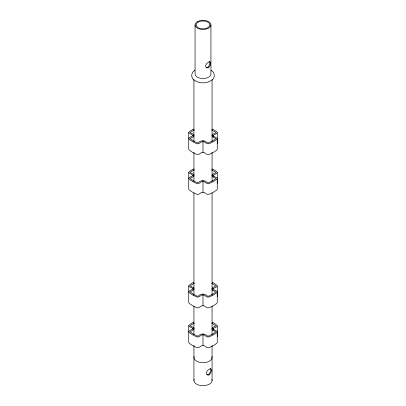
<?xml version="1.0" encoding="UTF-8"?>
<svg xmlns="http://www.w3.org/2000/svg" width="406" height="406" viewBox="0 0 406 406"><rect width="100%" height="100%" fill="white"/><g stroke="black" fill="none" stroke-linecap="round" stroke-linejoin="round"><path stroke-width="0.61" d="M193.845 129.144L192.581 129.55L189.419 131.63L188.749 132.564L189.46 133.483L191.921 134.477L192.408 135.594L192.241 136.193L189.475 137.548L188.719 138.461L189.343 139.4L192.535 141.608L196.139 143.435L197.752 143.82C199.843 143.815 200.823 141.263 203.005 141.704C205.03 141.501 205.989 143.815 207.968 143.836L209.597 143.475L213.419 141.633L216.581 139.552L217.251 138.624L216.54 137.7L214.079 136.705L213.592 135.589L213.759 134.99L216.525 133.635L217.281 132.726L216.657 131.783L213.465 129.575L212.216 129.149M193.845 169.013L192.581 169.419L189.419 171.494L188.749 172.428L189.46 173.352L191.921 174.341L192.408 175.463L192.241 176.057L189.475 177.417L188.719 178.325L189.343 179.269L192.535 181.472L196.139 183.299L197.752 183.685C199.843 183.685 200.823 181.127 203.005 181.573C205.03 181.37 205.989 183.679 207.968 183.705L209.597 183.345L213.419 181.497L216.581 179.422L217.251 178.488L216.54 177.569L214.079 176.574L213.592 175.453L213.759 174.859L216.525 173.499L217.281 172.591L216.657 171.647L213.465 169.444L212.216 169.018M193.845 282.474L192.581 282.886L189.419 284.961L188.749 285.895L189.46 286.814L191.921 287.808L192.408 288.93L192.241 289.524L189.475 290.884L188.719 291.792L189.343 292.731L192.535 294.939L196.139 296.766L197.752 297.151C199.843 297.151 200.823 294.594 203.005 295.04C205.03 294.832 205.989 297.146 207.968 297.167L209.597 296.806L213.419 294.964L216.581 292.883L217.251 291.955L216.54 291.031L214.079 290.041L213.592 288.92L213.759 288.326L216.525 286.966L217.281 286.057L216.657 285.113L213.465 282.911L212.216 282.48M193.845 322.344L192.581 322.75L189.419 324.83L188.749 325.759L189.46 326.683L191.921 327.678L192.408 328.794L192.241 329.388L189.475 330.748L188.719 331.656L189.343 332.6L192.535 334.808L196.139 336.63L197.752 337.021C199.843 337.016 200.823 334.463 203.005 334.904C205.03 334.701 205.989 337.016 207.968 337.036L209.597 336.675L213.419 334.833L216.581 332.753L217.251 331.819L216.54 330.9L214.079 329.905L213.592 328.784L213.759 328.19L216.525 326.835L217.281 325.922L216.657 324.983L213.465 322.775L212.216 322.349M195.042 70.126L192.601 72.232L191.744 74.719L191.744 76.252L192.601 78.739C197.935 84.235 208.065 84.235 213.399 78.739L214.256 76.252L214.256 74.719L213.399 72.232L210.958 70.126M194.444 129.884L190.439 132.234L190.546 132.884L193.748 134.401L193.931 136.172L192.647 137.279L190.531 138.167L190.394 138.811L193.586 141.019L197.189 142.846L198.311 142.78C200.554 139.989 205.157 140.171 207.461 142.79L208.577 142.871L212.399 141.024L215.561 138.948L215.454 138.299L212.252 136.781L212.069 135.01L213.353 133.904L215.469 133.016L215.606 132.371L211.582 129.879M194.444 169.754L190.439 172.103L190.546 172.748L193.748 174.265L193.931 176.042L192.647 177.143L190.531 178.031L190.394 178.681L193.586 180.883L197.189 182.71L198.311 182.649C200.554 179.858 205.157 180.036 207.461 182.654L208.577 182.736L212.399 180.893L215.561 178.813L215.454 178.168L212.252 176.651L212.069 174.874L213.353 173.773L215.469 172.885L215.606 172.24L211.582 169.749M194.444 283.221L190.439 285.57L190.546 286.215L193.748 287.732L193.931 289.508L192.647 290.61L190.531 291.498L190.394 292.142L193.586 294.35L197.189 296.177L198.311 296.116C200.554 293.32 205.157 293.502 207.461 296.121L208.577 296.202L212.399 294.36L215.561 292.279L215.454 291.63L212.252 290.117L212.069 288.341L213.353 287.24L215.469 286.352L215.606 285.702L211.582 283.215M194.444 323.085L190.439 325.434L190.546 326.084L193.748 327.601L193.931 329.373L192.647 330.479L190.531 331.367L190.394 332.012L193.586 334.214L197.189 336.041L198.311 335.98C200.554 333.189 205.157 333.372 207.461 335.99L208.577 336.067L212.399 334.224L215.561 332.149L215.454 331.499L212.252 329.982L212.069 328.21L213.353 327.104L215.469 326.216L215.606 325.571L211.582 323.08M207.116 374.672L208.618 374.479L209.618 373.231L210.338 371.571L210.344 368.643M217.251 138.624L217.251 149.357L216.581 150.286L213.419 152.367L209.597 154.209L207.968 154.569C205.989 154.549 205.03 152.235 203.005 152.438C200.823 151.996 199.843 154.549 197.752 154.554L196.139 154.168L192.535 152.341L189.343 150.134L188.719 149.195L188.749 132.564M217.251 178.488L217.251 189.221L216.581 190.155L213.419 192.231L209.597 194.073L207.968 194.438C205.989 194.413 205.03 192.104 203.005 192.307C200.823 191.86 199.843 194.418 197.752 194.418L196.139 194.032L192.535 192.205L189.343 190.003L188.719 189.059L188.749 172.428M217.251 291.955L217.251 302.688L216.581 303.617L213.419 305.698L209.597 307.54L207.968 307.9C205.989 307.88 205.03 305.566 203.005 305.769C200.823 305.327 199.843 307.885 197.752 307.885L196.139 307.499L192.535 305.672L189.343 303.465L188.719 302.526L188.749 285.895M217.251 331.819L217.251 342.552L216.581 343.486L213.419 345.562L209.597 347.409L207.968 347.769C205.989 347.744 205.03 345.435 203.005 345.638C200.823 345.196 199.843 347.749 197.752 347.749L196.139 347.363L192.535 345.542L189.343 343.334L188.719 342.39L188.749 325.759M192.408 135.594L193.931 135.594M212.069 135.594L213.592 135.589L213.592 136.852M192.408 175.463L193.931 175.458M212.069 175.458L213.592 175.453L213.592 176.717M192.408 288.93L193.931 288.925M212.069 288.925L213.592 288.92M192.408 328.794L193.931 328.789M212.069 328.789L213.592 328.784L213.592 330.048M206.218 67.36L207.821 67.381L209.247 65.295L209.298 61.301M203 140.826L203.005 152.438M203 180.695L203.005 192.307M203 294.162L203.005 305.769M203 334.026L203.005 345.638M217.281 132.726L217.281 143.46M217.281 172.591L217.281 183.324M217.281 286.057L217.281 296.791M217.281 325.922L217.281 336.655M212.069 79.551L212.069 141.592M212.069 152.351L212.069 181.472M212.069 192.87L212.069 295.238M212.069 306.185L212.069 334.671M212.069 345.435L212.069 380.463M210.942 24.888L210.942 73.953A7.942 4.588 0 0 1 208.618 77.196L206.04 78.191A7.942 4.588 0 0 1 195.058 73.953L195.058 24.888M193.931 79.551L193.931 141.592M193.931 152.351L193.931 181.472M193.931 192.87L193.931 295.238M193.931 306.185L193.931 334.671M193.931 345.435L193.931 380.463M211.896 356.443A9.069 5.237 0 0 1 203 362.7A9.069 5.237 0 0 1 194.104 356.443M211.896 379.443A9.069 5.237 0 0 1 209.415 384.167L206.471 385.299A9.069 5.237 0 0 1 197.245 384.512A9.069 5.237 0 0 1 194.104 379.443M211.394 370.308L211.15 371.997L209.415 374.941L207.913 375.134L206.816 374.499L206.39 373.195C206.634 370.977 208.425 369.44 210.415 368.684L211.15 369.11L211.394 370.308M210.465 63.082L210.044 65.752L208.618 67.843L206.476 67.812L205.416 65.995L206.476 63.696L208.618 62.016L210.044 61.636L210.465 63.082M197.382 21.645L195.662 23.132A7.942 4.588 0 0 0 197.382 28.131A7.942 4.588 0 0 0 206.04 29.125L208.618 28.131A7.942 4.588 0 0 0 208.618 21.645A7.942 4.588 0 0 0 197.382 21.645M199.59 28.293A6.816 3.938 0 0 0 209.816 24.888A6.816 3.938 0 0 0 199.59 21.477A6.816 3.938 0 0 0 199.59 28.293"/></g></svg>
